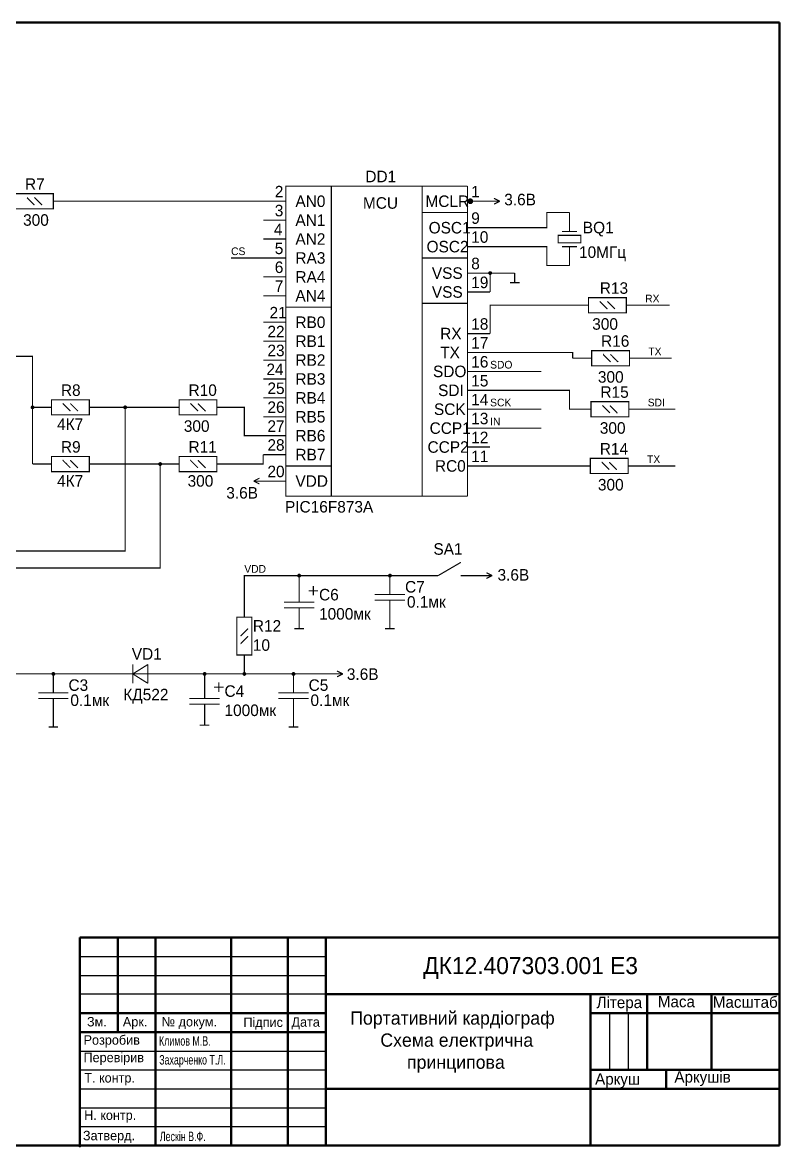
# Model space of a CAD drawing. Extents: x 125 to 545, y 218 to 515.
# Drawn here: x 344.7 to 544.9, y 217.8 to 514.8 of the extents above; entities that cross this region are included whole.
import ezdxf

# ---------------------------------------------------------------- set-up
doc = ezdxf.new("R2010")
doc.units = 0
doc.header["$MEASUREMENT"] = 0
doc.layers.get('0').update_dxf_attribs({"linetype": 'CONTINUOUS'})
for name, color, linetype, lineweight in [('AM_BOR', 250, 'CONTINUOUS', 50), ('Рамка', 7, 'CONTINUOUS', 50), ('Рамка2', 7, 'CONTINUOUS', 25)]:
    doc.layers.add(name, color=color, linetype=linetype, lineweight=lineweight)
doc.styles.add('Гост', font='452826.ttf')
doc.styles.add('стиль1', font='452826.ttf')
doc.styles.add('стиль2', font='452826.ttf', dxfattribs={"width": 0.7})

msp = doc.modelspace()

# ---------------------------------------------------------------- linework, layer by layer
at = {"const_width": 0.3}
for points in [[(352.85, 465.48), (352.85, 469.48), (342.85, 469.48), (342.85, 465.48), (352.85, 465.48)], [(462.35, 389.48), (414.35, 389.48), (414.35, 471.48), (462.35, 471.48)], [(426.35, 389.48), (426.35, 471.48)], [(450.35, 471.48), (450.35, 389.48)], [(462.35, 471.48), (462.35, 389.48)], [(347.85, 466.48), (347.67, 466.66), (347.5, 466.83), (347.34, 466.99), (347.19, 467.14), (347.05, 467.28), (346.92, 467.41), (346.81, 467.53), (346.7, 467.64), (346.59, 467.74), (346.5, 467.83), (346.42, 467.91), (346.34, 467.99), (346.27, 468.06), (346.21, 468.12), (346.15, 468.18), (346.1, 468.23), (346.06, 468.27), (346.02, 468.31), (345.99, 468.35), (345.96, 468.37), (345.93, 468.4), (345.91, 468.42), (345.9, 468.43), (345.88, 468.45), (345.87, 468.46), (345.86, 468.47), (345.86, 468.47), (345.86, 468.48), (345.85, 468.48), (345.85, 468.48), (345.85, 468.48), (345.85, 468.48)], [(347.85, 468.48), (348.03, 468.3), (348.2, 468.13), (348.36, 467.97), (348.51, 467.82), (348.65, 467.68), (348.78, 467.55), (348.9, 467.43), (349.01, 467.32), (349.11, 467.22), (349.2, 467.13), (349.29, 467.04), (349.36, 466.97), (349.43, 466.9), (349.5, 466.84), (349.55, 466.78), (349.6, 466.73), (349.65, 466.69), (349.68, 466.65), (349.72, 466.61), (349.75, 466.58), (349.77, 466.56), (349.79, 466.54), (349.81, 466.52), (349.82, 466.51), (349.83, 466.5), (349.84, 466.49), (349.84, 466.49), (349.85, 466.48), (349.85, 466.48), (349.85, 466.48), (349.85, 466.48), (349.85, 466.48)], [(352.85, 467.48), (357.85, 467.48)], [(357.85, 467.48), (408.35, 467.48), (408.35, 467.48)], [(414.35, 467.48), (408.35, 467.48)], [(462.35, 467.48), (468.35, 467.48)], [(468.35, 467.48), (470.89, 467.48)], [(470.89, 467.48), (469.37, 468.24)], [(470.89, 467.48), (469.37, 466.72)], [(450.35, 464.48), (462.35, 464.48)], [(489.35, 464.48), (483.35, 464.48), (483.35, 460.48), (468.35, 460.48)], [(489.35, 459.48), (489.35, 464.48)], [(414.35, 462.48), (408.35, 462.48)], [(462.35, 460.48), (468.35, 460.48)], [(414.35, 457.48), (408.35, 457.48)], [(486.35, 458.48), (486.35, 456.48), (492.35, 456.48), (492.35, 458.48), (486.35, 458.48)], [(487.35, 459.48), (491.35, 459.48)], [(462.35, 455.48), (468.35, 455.48)], [(489.35, 450.48), (483.35, 450.48), (483.35, 455.48), (468.35, 455.48)], [(487.35, 455.48), (491.35, 455.48)], [(489.35, 455.48), (489.35, 450.48)], [(408.35, 452.48), (399.85, 452.48)], [(414.35, 452.48), (408.35, 452.48)], [(450.35, 452.48), (462.35, 452.48)], [(462.35, 448.48), (468.35, 448.48)], [(468.35, 443.48), (468.35, 448.48)], [(468.35, 448.48), (474.85, 448.48)], [(474.85, 448.48), (474.85, 445.94)], [(414.35, 447.48), (408.35, 447.48)], [(473.58, 445.94), (476.12, 445.94)], [(414.35, 442.48), (408.35, 442.48)], [(462.35, 443.48), (468.35, 443.48)], [(414.35, 439.48), (426.35, 439.48)], [(450.35, 440.48), (462.35, 440.48)], [(489.35, 439.98), (468.35, 439.98), (468.35, 432.48)], [(494.35, 439.98), (489.35, 439.98)], [(504.35, 437.98), (504.35, 441.98), (494.35, 441.98), (494.35, 437.98), (504.35, 437.98)], [(499.35, 438.98), (499.17, 439.16), (499, 439.33), (498.84, 439.49), (498.69, 439.64), (498.55, 439.78), (498.42, 439.91), (498.31, 440.03), (498.2, 440.14), (498.09, 440.24), (498, 440.33), (497.92, 440.41), (497.84, 440.49), (497.77, 440.56), (497.71, 440.62), (497.65, 440.68), (497.6, 440.73), (497.56, 440.77), (497.52, 440.81), (497.49, 440.85), (497.46, 440.87), (497.43, 440.9), (497.41, 440.92), (497.4, 440.94), (497.38, 440.95), (497.37, 440.96), (497.36, 440.97), (497.36, 440.97), (497.36, 440.98), (497.35, 440.98), (497.35, 440.98), (497.35, 440.98), (497.35, 440.98)], [(499.35, 440.98), (499.53, 440.8), (499.7, 440.63), (499.86, 440.47), (500.01, 440.32), (500.15, 440.18), (500.28, 440.05), (500.4, 439.93), (500.51, 439.82), (500.61, 439.72), (500.7, 439.63), (500.79, 439.54), (500.86, 439.47), (500.93, 439.4), (501, 439.34), (501.05, 439.28), (501.1, 439.23), (501.15, 439.19), (501.18, 439.15), (501.22, 439.11), (501.25, 439.09), (501.27, 439.06), (501.29, 439.04), (501.31, 439.02), (501.32, 439.01), (501.33, 439), (501.34, 438.99), (501.34, 438.99), (501.35, 438.98), (501.35, 438.98), (501.35, 438.98), (501.35, 438.98), (501.35, 438.98)], [(504.35, 439.98), (509.35, 439.98)], [(509.35, 439.98), (515.85, 439.98)], [(414.35, 435.48), (408.35, 435.48)], [(462.35, 432.48), (468.35, 432.48)], [(414.35, 430.48), (408.35, 430.48)], [(505.18, 423.98), (505.18, 427.98), (495.18, 427.98), (495.18, 423.98), (505.18, 423.98)], [(328.35, 422.48), (328.35, 426.48), (347.35, 426.48), (347.35, 397.98)], [(414.35, 425.48), (408.35, 425.48)], [(462.35, 427.48), (468.35, 427.48)], [(468.35, 427.48), (490.18, 427.48), (490.18, 425.98)], [(495.18, 425.98), (490.18, 425.98)], [(500.18, 424.98), (500, 425.16), (499.83, 425.33), (499.67, 425.49), (499.52, 425.64), (499.39, 425.78), (499.26, 425.91), (499.14, 426.03), (499.03, 426.14), (498.93, 426.24), (498.83, 426.33), (498.75, 426.41), (498.67, 426.49), (498.6, 426.56), (498.54, 426.62), (498.48, 426.68), (498.43, 426.73), (498.39, 426.77), (498.35, 426.81), (498.32, 426.85), (498.29, 426.87), (498.27, 426.9), (498.25, 426.92), (498.23, 426.94), (498.22, 426.95), (498.21, 426.96), (498.2, 426.97), (498.19, 426.97), (498.19, 426.98), (498.19, 426.98), (498.19, 426.98), (498.18, 426.98), (498.18, 426.98)], [(500.18, 426.98), (500.37, 426.8), (500.54, 426.63), (500.7, 426.47), (500.84, 426.32), (500.98, 426.18), (501.11, 426.05), (501.23, 425.93), (501.34, 425.82), (501.44, 425.72), (501.53, 425.63), (501.62, 425.54), (501.7, 425.47), (501.77, 425.4), (501.83, 425.34), (501.88, 425.28), (501.93, 425.23), (501.98, 425.19), (502.02, 425.15), (502.05, 425.11), (502.08, 425.09), (502.1, 425.06), (502.12, 425.04), (502.14, 425.02), (502.15, 425.01), (502.16, 425), (502.17, 424.99), (502.18, 424.99), (502.18, 424.98), (502.18, 424.98), (502.18, 424.98), (502.18, 424.98), (502.18, 424.98)], [(505.18, 425.98), (510.18, 425.98)], [(510.18, 425.98), (516.35, 425.98)], [(462.35, 422.48), (468.35, 422.48)], [(468.35, 422.48), (481.85, 422.48)], [(414.35, 420.48), (408.35, 420.48)], [(462.35, 417.48), (468.35, 417.48)], [(490.02, 412.48), (489.35, 412.48), (489.35, 417.48), (468.35, 417.48)], [(269.85, 353.98), (270.85, 353.98), (270.85, 374.98), (371.85, 374.98), (371.85, 412.98)], [(352.35, 412.98), (347.35, 412.98)], [(362.35, 410.98), (362.35, 414.98), (352.35, 414.98), (352.35, 410.98), (362.35, 410.98)], [(357.35, 411.98), (357.17, 412.16), (357, 412.33), (356.84, 412.49), (356.69, 412.64), (356.55, 412.78), (356.42, 412.91), (356.31, 413.03), (356.2, 413.14), (356.09, 413.24), (356, 413.33), (355.92, 413.41), (355.84, 413.49), (355.77, 413.56), (355.71, 413.62), (355.65, 413.68), (355.6, 413.73), (355.56, 413.77), (355.52, 413.81), (355.49, 413.85), (355.46, 413.87), (355.43, 413.9), (355.41, 413.92), (355.4, 413.94), (355.38, 413.95), (355.37, 413.96), (355.36, 413.97), (355.36, 413.97), (355.36, 413.98), (355.35, 413.98), (355.35, 413.98), (355.35, 413.98), (355.35, 413.98)], [(357.35, 413.98), (357.53, 413.8), (357.7, 413.63), (357.86, 413.47), (358.01, 413.32), (358.15, 413.18), (358.28, 413.05), (358.4, 412.93), (358.51, 412.82), (358.61, 412.72), (358.7, 412.63), (358.79, 412.54), (358.86, 412.47), (358.93, 412.4), (359, 412.34), (359.05, 412.28), (359.1, 412.23), (359.15, 412.19), (359.18, 412.15), (359.22, 412.11), (359.25, 412.09), (359.27, 412.06), (359.29, 412.04), (359.31, 412.02), (359.32, 412.01), (359.33, 412), (359.34, 411.99), (359.34, 411.99), (359.35, 411.98), (359.35, 411.98), (359.35, 411.98), (359.35, 411.98), (359.35, 411.98)], [(362.35, 412.98), (367.35, 412.98)], [(367.35, 412.98), (381.1, 412.98)], [(386.1, 412.98), (381.1, 412.98)], [(396.1, 410.98), (396.1, 414.98), (386.1, 414.98), (386.1, 410.98), (396.1, 410.98)], [(391.1, 411.98), (390.92, 412.16), (390.75, 412.33), (390.59, 412.49), (390.44, 412.64), (390.3, 412.78), (390.17, 412.91), (390.06, 413.03), (389.95, 413.14), (389.84, 413.24), (389.75, 413.33), (389.67, 413.41), (389.59, 413.49), (389.52, 413.56), (389.46, 413.62), (389.4, 413.68), (389.35, 413.73), (389.31, 413.77), (389.27, 413.81), (389.24, 413.85), (389.21, 413.87), (389.18, 413.9), (389.16, 413.92), (389.15, 413.94), (389.13, 413.95), (389.12, 413.96), (389.11, 413.97), (389.11, 413.97), (389.11, 413.98), (389.1, 413.98), (389.1, 413.98), (389.1, 413.98), (389.1, 413.98)], [(391.1, 413.98), (391.28, 413.8), (391.45, 413.63), (391.61, 413.47), (391.76, 413.32), (391.9, 413.18), (392.03, 413.05), (392.15, 412.93), (392.26, 412.82), (392.36, 412.72), (392.45, 412.63), (392.54, 412.54), (392.61, 412.47), (392.68, 412.4), (392.75, 412.34), (392.8, 412.28), (392.85, 412.23), (392.9, 412.19), (392.93, 412.15), (392.97, 412.11), (393, 412.09), (393.02, 412.06), (393.04, 412.04), (393.06, 412.02), (393.07, 412.01), (393.08, 412), (393.09, 411.99), (393.09, 411.99), (393.1, 411.98), (393.1, 411.98), (393.1, 411.98), (393.1, 411.98), (393.1, 411.98)], [(396.1, 412.98), (401.1, 412.98)], [(401.1, 412.98), (403.35, 412.98), (403.35, 405.48), (408.35, 405.48)], [(414.35, 415.48), (408.35, 415.48)], [(505.02, 410.48), (505.02, 414.48), (495.02, 414.48), (495.02, 410.48), (505.02, 410.48)], [(500.02, 411.48), (499.84, 411.66), (499.67, 411.83), (499.51, 411.99), (499.36, 412.14), (499.22, 412.28), (499.09, 412.41), (498.97, 412.53), (498.86, 412.64), (498.76, 412.74), (498.67, 412.83), (498.58, 412.91), (498.51, 412.99), (498.44, 413.06), (498.37, 413.12), (498.32, 413.18), (498.27, 413.23), (498.22, 413.27), (498.19, 413.31), (498.15, 413.35), (498.12, 413.37), (498.1, 413.4), (498.08, 413.42), (498.06, 413.44), (498.05, 413.45), (498.04, 413.46), (498.03, 413.47), (498.03, 413.47), (498.02, 413.48), (498.02, 413.48), (498.02, 413.48), (498.02, 413.48), (498.02, 413.48)], [(500.02, 413.48), (500.2, 413.3), (500.37, 413.13), (500.53, 412.97), (500.68, 412.82), (500.82, 412.68), (500.95, 412.55), (501.06, 412.43), (501.17, 412.32), (501.28, 412.22), (501.37, 412.13), (501.45, 412.04), (501.53, 411.97), (501.6, 411.9), (501.66, 411.84), (501.72, 411.78), (501.77, 411.73), (501.81, 411.69), (501.85, 411.65), (501.88, 411.61), (501.91, 411.59), (501.94, 411.56), (501.96, 411.54), (501.97, 411.52), (501.99, 411.51), (502, 411.5), (502, 411.49), (502.01, 411.49), (502.01, 411.48), (502.02, 411.48), (502.02, 411.48), (502.02, 411.48), (502.02, 411.48)], [(414.35, 410.48), (408.35, 410.48)], [(462.35, 412.48), (468.35, 412.48)], [(468.35, 412.48), (481.85, 412.48)], [(495.02, 412.48), (490.02, 412.48)], [(505.02, 412.48), (510.02, 412.48)], [(510.02, 412.48), (517.35, 412.48)], [(462.35, 407.48), (468.35, 407.48)], [(468.35, 407.48), (481.85, 407.48)], [(414.35, 405.48), (408.35, 405.48)], [(462.35, 402.48), (468.35, 402.48)], [(237.35, 353.48), (237.35, 370.48), (381.1, 370.48), (381.1, 397.98)], [(352.35, 397.98), (347.35, 397.98)], [(362.35, 395.98), (362.35, 399.98), (352.35, 399.98), (352.35, 395.98), (362.35, 395.98)], [(357.35, 396.98), (357.17, 397.16), (357, 397.33), (356.84, 397.49), (356.69, 397.64), (356.55, 397.78), (356.42, 397.91), (356.31, 398.03), (356.2, 398.14), (356.09, 398.24), (356, 398.33), (355.92, 398.41), (355.84, 398.49), (355.77, 398.56), (355.71, 398.62), (355.65, 398.68), (355.6, 398.73), (355.56, 398.77), (355.52, 398.81), (355.49, 398.85), (355.46, 398.87), (355.43, 398.9), (355.41, 398.92), (355.4, 398.94), (355.38, 398.95), (355.37, 398.96), (355.36, 398.97), (355.36, 398.97), (355.36, 398.98), (355.35, 398.98), (355.35, 398.98), (355.35, 398.98), (355.35, 398.98)], [(357.35, 398.98), (357.53, 398.8), (357.7, 398.63), (357.86, 398.47), (358.01, 398.32), (358.15, 398.18), (358.28, 398.05), (358.4, 397.93), (358.51, 397.82), (358.61, 397.72), (358.7, 397.63), (358.79, 397.54), (358.86, 397.47), (358.93, 397.4), (359, 397.34), (359.05, 397.28), (359.1, 397.23), (359.15, 397.19), (359.18, 397.15), (359.22, 397.11), (359.25, 397.09), (359.27, 397.06), (359.29, 397.04), (359.31, 397.02), (359.32, 397.01), (359.33, 397), (359.34, 396.99), (359.34, 396.99), (359.35, 396.98), (359.35, 396.98), (359.35, 396.98), (359.35, 396.98), (359.35, 396.98)], [(362.35, 397.98), (367.35, 397.98)], [(381.1, 397.98), (367.35, 397.98)], [(386.1, 397.98), (381.1, 397.98)], [(396.1, 395.98), (396.1, 399.98), (386.1, 399.98), (386.1, 395.98), (396.1, 395.98)], [(391.1, 396.98), (390.92, 397.16), (390.75, 397.33), (390.59, 397.49), (390.44, 397.64), (390.3, 397.78), (390.17, 397.91), (390.06, 398.03), (389.95, 398.14), (389.84, 398.24), (389.75, 398.33), (389.67, 398.41), (389.59, 398.49), (389.52, 398.56), (389.46, 398.62), (389.4, 398.68), (389.35, 398.73), (389.31, 398.77), (389.27, 398.81), (389.24, 398.85), (389.21, 398.87), (389.18, 398.9), (389.16, 398.92), (389.15, 398.94), (389.13, 398.95), (389.12, 398.96), (389.11, 398.97), (389.11, 398.97), (389.11, 398.98), (389.1, 398.98), (389.1, 398.98), (389.1, 398.98), (389.1, 398.98)], [(391.1, 398.98), (391.28, 398.8), (391.45, 398.63), (391.61, 398.47), (391.76, 398.32), (391.9, 398.18), (392.03, 398.05), (392.15, 397.93), (392.26, 397.82), (392.36, 397.72), (392.45, 397.63), (392.54, 397.54), (392.61, 397.47), (392.68, 397.4), (392.75, 397.34), (392.8, 397.28), (392.85, 397.23), (392.9, 397.19), (392.93, 397.15), (392.97, 397.11), (393, 397.09), (393.02, 397.06), (393.04, 397.04), (393.06, 397.02), (393.07, 397.01), (393.08, 397), (393.09, 396.99), (393.09, 396.99), (393.1, 396.98), (393.1, 396.98), (393.1, 396.98), (393.1, 396.98), (393.1, 396.98)], [(396.1, 397.98), (401.1, 397.98)], [(401.1, 397.98), (408.35, 397.98), (408.35, 400.48)], [(414.35, 400.48), (408.35, 400.48)], [(504.85, 395.48), (504.85, 399.48), (494.85, 399.48), (494.85, 395.48), (504.85, 395.48)], [(499.85, 396.48), (499.67, 396.66), (499.5, 396.83), (499.34, 396.99), (499.19, 397.14), (499.05, 397.28), (498.92, 397.41), (498.81, 397.53), (498.7, 397.64), (498.59, 397.74), (498.5, 397.83), (498.42, 397.91), (498.34, 397.99), (498.27, 398.06), (498.21, 398.12), (498.15, 398.18), (498.1, 398.23), (498.06, 398.27), (498.02, 398.31), (497.99, 398.35), (497.96, 398.37), (497.93, 398.4), (497.91, 398.42), (497.9, 398.44), (497.88, 398.45), (497.87, 398.46), (497.86, 398.47), (497.86, 398.47), (497.86, 398.48), (497.85, 398.48), (497.85, 398.48), (497.85, 398.48), (497.85, 398.48)], [(499.85, 398.48), (500.03, 398.3), (500.2, 398.13), (500.36, 397.97), (500.51, 397.82), (500.65, 397.68), (500.78, 397.55), (500.9, 397.43), (501.01, 397.32), (501.11, 397.22), (501.2, 397.13), (501.29, 397.04), (501.36, 396.97), (501.43, 396.9), (501.5, 396.84), (501.55, 396.78), (501.6, 396.73), (501.65, 396.69), (501.68, 396.65), (501.72, 396.61), (501.75, 396.59), (501.77, 396.56), (501.79, 396.54), (501.81, 396.52), (501.82, 396.51), (501.83, 396.5), (501.84, 396.49), (501.84, 396.49), (501.85, 396.48), (501.85, 396.48), (501.85, 396.48), (501.85, 396.48), (501.85, 396.48)], [(414.35, 397.48), (426.35, 397.48)], [(462.35, 397.48), (468.35, 397.48)], [(489.85, 397.48), (468.35, 397.48), (468.35, 397.48)], [(494.85, 397.48), (489.85, 397.48)], [(504.85, 397.48), (509.85, 397.48)], [(509.85, 397.48), (517.35, 397.48)], [(405.81, 393.48), (407.34, 394.24)], [(405.81, 393.48), (407.34, 392.72)], [(408.35, 393.48), (405.81, 393.48)], [(414.35, 393.48), (408.35, 393.48)], [(454.6, 368.48), (460.6, 371.98)], [(403.35, 362.48), (403.35, 368.48), (448.85, 368.48)], [(417.85, 368.48), (417.85, 364.48)], [(441.85, 363.48), (441.85, 368.48)], [(453.85, 368.48), (448.85, 368.48)], [(454.6, 368.48), (453.85, 368.48)], [(461.35, 368.48), (460.6, 368.48)], [(461.35, 368.48), (466.35, 368.48)], [(466.35, 368.48), (468.89, 368.48)], [(468.89, 368.48), (467.37, 369.24)], [(468.89, 368.48), (467.37, 367.72)], [(421.6, 365.73), (421.6, 363.23)], [(403.35, 357.48), (403.35, 362.48)], [(417.85, 361.98), (417.85, 364.48)], [(422.85, 364.48), (420.35, 364.48)], [(445.85, 363.48), (437.85, 363.48)], [(421.85, 361.48), (413.85, 361.48)], [(421.85, 359.98), (413.85, 359.98)], [(417.85, 361.48), (417.85, 361.98)], [(417.85, 359.98), (417.85, 359.48)], [(417.85, 359.48), (417.85, 356.98)], [(445.85, 361.98), (437.85, 361.98)], [(441.85, 361.98), (441.85, 356.98)], [(405.35, 357.48), (401.35, 357.48), (401.35, 347.48), (405.35, 347.48), (405.35, 357.48)], [(417.85, 356.98), (417.85, 354.44)], [(441.85, 356.98), (441.85, 354.44)], [(402.35, 352.48), (402.53, 352.66), (402.7, 352.83), (402.86, 352.99), (403.01, 353.14), (403.15, 353.28), (403.28, 353.41), (403.4, 353.53), (403.51, 353.64), (403.61, 353.74), (403.7, 353.83), (403.79, 353.91), (403.86, 353.99), (403.93, 354.06), (404, 354.12), (404.05, 354.18), (404.1, 354.23), (404.15, 354.27), (404.18, 354.31), (404.22, 354.35), (404.25, 354.37), (404.27, 354.4), (404.29, 354.42), (404.31, 354.44), (404.32, 354.45), (404.33, 354.46), (404.34, 354.47), (404.34, 354.47), (404.35, 354.48), (404.35, 354.48), (404.35, 354.48), (404.35, 354.48), (404.35, 354.48)], [(416.58, 354.44), (419.12, 354.44)], [(440.58, 354.44), (443.12, 354.44)], [(404.35, 352.48), (404.17, 352.3), (404, 352.13), (403.84, 351.97), (403.69, 351.82), (403.55, 351.68), (403.42, 351.55), (403.31, 351.43), (403.2, 351.32), (403.09, 351.22), (403, 351.13), (402.92, 351.04), (402.84, 350.97), (402.77, 350.9), (402.71, 350.84), (402.65, 350.78), (402.6, 350.73), (402.56, 350.69), (402.52, 350.65), (402.49, 350.61), (402.46, 350.59), (402.43, 350.56), (402.41, 350.54), (402.4, 350.52), (402.38, 350.51), (402.37, 350.5), (402.36, 350.49), (402.36, 350.49), (402.36, 350.48), (402.35, 350.48), (402.35, 350.48), (402.35, 350.48), (402.35, 350.48)], [(403.35, 347.48), (403.35, 342.48)], [(373.85, 339.98), (373.85, 344.98)], [(373.85, 342.48), (373.86, 342.49), (373.9, 342.51), (373.95, 342.54), (374.02, 342.59), (374.11, 342.64), (374.22, 342.71), (374.34, 342.79), (374.48, 342.87), (374.62, 342.96), (374.78, 343.06), (374.94, 343.16), (375.12, 343.27), (375.3, 343.38), (375.48, 343.5), (375.66, 343.61), (375.85, 343.73), (376.04, 343.85), (376.22, 343.96), (376.41, 344.08), (376.59, 344.19), (376.76, 344.3), (376.92, 344.4), (377.08, 344.5), (377.23, 344.59), (377.36, 344.67), (377.48, 344.75), (377.59, 344.82), (377.68, 344.87), (377.75, 344.92), (377.81, 344.95), (377.84, 344.97), (377.85, 344.98)], [(377.85, 339.98), (377.85, 344.98)], [(336.35, 342.48), (368.85, 342.48)], [(352.85, 337.48), (352.85, 342.48)], [(373.85, 342.48), (368.85, 342.48)], [(377.85, 339.98), (377.49, 340.21), (377.15, 340.42), (376.83, 340.62), (376.53, 340.8), (376.25, 340.98), (376, 341.14), (375.76, 341.29), (375.54, 341.43), (375.34, 341.55), (375.15, 341.67), (374.98, 341.77), (374.83, 341.87), (374.69, 341.96), (374.56, 342.03), (374.45, 342.1), (374.35, 342.17), (374.26, 342.22), (374.19, 342.27), (374.12, 342.31), (374.06, 342.35), (374.01, 342.38), (373.97, 342.4), (373.94, 342.42), (373.91, 342.44), (373.89, 342.45), (373.88, 342.46), (373.87, 342.47), (373.86, 342.47), (373.85, 342.48), (373.85, 342.48), (373.85, 342.48), (373.85, 342.48)], [(377.85, 342.48), (373.85, 342.48)], [(377.85, 342.48), (382.85, 342.48)], [(382.85, 342.48), (426.85, 342.48)], [(392.85, 342.48), (392.85, 338.98)], [(416.35, 337.48), (416.35, 342.48)], [(426.85, 342.48), (429.39, 342.48)], [(429.39, 342.48), (427.87, 343.24)], [(429.39, 342.48), (427.87, 341.72)], [(392.85, 336.48), (392.85, 338.98)], [(397.85, 338.98), (395.35, 338.98)], [(396.6, 340.23), (396.6, 337.73)], [(356.85, 337.48), (348.85, 337.48)], [(356.85, 335.98), (348.85, 335.98)], [(352.85, 335.98), (352.85, 330.98)], [(396.85, 335.98), (388.85, 335.98)], [(392.85, 335.98), (392.85, 336.48)], [(420.35, 337.48), (412.35, 337.48)], [(420.35, 335.98), (412.35, 335.98)], [(416.35, 335.98), (416.35, 330.98)], [(396.85, 334.48), (388.85, 334.48)], [(392.85, 334.48), (392.85, 333.98)], [(392.85, 333.98), (392.85, 331.48)], [(352.85, 330.98), (352.85, 328.44)], [(392.85, 331.48), (392.85, 328.94)], [(416.35, 330.98), (416.35, 328.44)], [(351.58, 328.44), (354.12, 328.44)], [(391.58, 328.94), (394.12, 328.94)], [(415.08, 328.44), (417.62, 328.44)]]:
    msp.add_lwpolyline(points, dxfattribs=at)
for points, const_width in [([(462.73, 467.48, 1), (463.49, 467.48, 1)], 0.762), ([(468.1, 448.48, 1), (468.61, 448.48, 1)], 0.508), ([(347.1, 412.98, 1), (347.61, 412.98, 1)], 0.508), ([(371.6, 412.98, 1), (372.11, 412.98, 1)], 0.508), ([(380.85, 397.98, 1), (381.36, 397.98, 1)], 0.508), ([(417.6, 368.48, 1), (418.11, 368.48, 1)], 0.508), ([(441.6, 368.48, 1), (442.11, 368.48, 1)], 0.508), ([(352.6, 342.48, 1), (353.11, 342.48, 1)], 0.508), ([(392.6, 342.48, 1), (393.11, 342.48, 1)], 0.508), ([(403.1, 342.48, 1), (403.61, 342.48, 1)], 0.508), ([(416.1, 342.48, 1), (416.61, 342.48, 1)], 0.508)]:
    msp.add_lwpolyline(points, format="xyb", close=True, dxfattribs=dict(const_width=const_width))
at = {"layer": 'AM_BOR', "color": 0, "lineweight": 80}
msp.add_point((359.87, 217.76), dxfattribs=at)
at = {"layer": 'Рамка'}
for p, q in [((124.87, 514.76), (544.87, 514.76)), ((544.87, 514.76), (544.87, 217.76)), ((359.87, 272.76), (359.87, 217.76)), ((544.87, 272.76), (359.87, 272.76)), ((359.87, 247.76), (359.87, 272.76)), ((359.87, 272.76), (369.87, 272.76)), ((369.87, 272.76), (369.87, 247.76)), ((369.87, 272.76), (369.87, 247.76)), ((379.87, 217.76), (379.87, 272.76)), ((379.87, 272.76), (399.87, 272.76)), ((399.87, 272.76), (399.87, 217.76)), ((414.87, 272.76), (414.87, 217.76)), ((424.87, 272.76), (414.87, 272.76)), ((424.87, 217.76), (424.87, 272.76)), ((544.87, 217.76), (544.87, 272.76)), ((544.87, 257.76), (544.87, 272.76)), ((359.87, 257.76), (359.87, 247.76)), ((424.87, 257.76), (544.87, 257.76)), ((494.87, 252.76), (494.87, 257.76)), ((494.87, 257.76), (509.87, 257.76)), ((494.87, 237.76), (494.87, 257.76)), ((509.87, 257.76), (544.87, 257.76)), ((509.87, 257.76), (509.87, 252.76)), ((526.87, 257.76), (526.87, 237.76)), ((544.87, 257.76), (544.87, 252.76)), ((359.87, 252.76), (424.87, 252.76)), ((544.87, 252.76), (494.87, 252.76)), ((494.87, 252.76), (494.87, 237.76)), ((509.87, 252.76), (509.87, 237.76)), ((359.87, 242.76), (359.87, 247.76)), ((359.87, 247.76), (424.87, 247.76)), ((424.87, 247.76), (424.87, 242.76)), ((514.87, 237.76), (494.87, 237.76)), ((494.87, 237.76), (494.87, 232.76)), ((514.87, 232.76), (514.87, 237.76)), ((514.87, 237.76), (544.87, 237.76)), ((544.87, 237.76), (544.87, 232.76)), ((424.87, 232.76), (494.87, 232.76)), ((424.87, 217.76), (424.87, 232.76)), ((494.87, 232.76), (514.87, 232.76)), ((494.87, 232.76), (494.87, 217.76)), ((544.87, 232.76), (514.87, 232.76)), ((544.87, 217.76), (124.87, 217.76)), ((359.87, 217.76), (544.87, 217.76)), ((399.87, 217.76), (379.87, 217.76)), ((414.87, 217.76), (424.87, 217.76)), ((494.87, 217.76), (424.87, 217.76))]:
    msp.add_line(p, q, dxfattribs=at)
at = {"layer": 'Рамка2'}
for p, q in [((359.87, 267.76), (424.87, 267.76)), ((359.87, 262.76), (424.87, 262.76)), ((424.87, 257.76), (359.87, 257.76)), ((499.87, 252.76), (499.87, 237.76)), ((504.87, 252.76), (504.87, 237.76)), ((359.87, 242.76), (424.87, 242.76)), ((359.87, 237.76), (424.87, 237.76)), ((359.87, 232.76), (424.87, 232.76)), ((359.87, 227.76), (424.87, 227.76)), ((359.87, 222.76), (424.87, 222.76))]:
    msp.add_line(p, q, dxfattribs=at)

# ---------------------------------------------------------------- texts
at = {"style": 'Гост'}
for s, height, p in [('DD1', 3.048, (435.35, 472.5)), ('R7', 3.048, (345.35, 470.5)), ('2', 3.05, (411.4, 468.5)), ('1', 3.05, (463.35, 468.5)), ('3.6В', 3.048, (472.08, 466.41)), ('3', 3.05, (411.4, 463.5)), ('AN0', 3.048, (416.86, 465.96)), ('MCU', 3.048, (434.71, 465.5)), ('MCLR', 3.048, (451.25, 465.96)), ('300', 3.048, (344.85, 461)), ('AN1', 3.048, (416.86, 460.96)), ('9', 3.05, (463.35, 461.5)), ('4', 3.05, (411.15, 458.5)), ('OSC1', 3.048, (452.09, 458.96)), ('BQ1', 3.048, (492.85, 459)), ('AN2', 3.048, (416.86, 455.96)), ('10', 3.048, (463.35, 456.5)), ('CS', 2.032, (399.85, 453.24)), ('5', 3.05, (411.4, 453.5)), ('OSC2', 3.048, (451.54, 453.96)), ('10МГц', 3.048, (491.85, 452.5)), ('6', 3.05, (411.4, 448.5)), ('RA3', 3.048, (416.86, 450.96)), ('8', 3.05, (463.35, 449.5)), ('RA4', 3.048, (416.86, 445.96)), ('VSS', 3.048, (452.94, 446.96)), ('7', 3.05, (411.4, 443.5)), ('19', 3.048, (463.35, 444.5)), ('R13', 3.048, (497.35, 443)), ('AN4', 3.048, (416.86, 440.96)), ('VSS', 3.048, (452.94, 441.96)), ('RX', 2.032, (509.35, 440.74)), ('21', 3.048, (410.01, 436.5)), ('RB0', 3.048, (416.86, 433.96)), ('18', 3.048, (463.35, 433.5)), ('300', 3.048, (495.35, 433.5)), ('22', 3.048, (409.46, 431.5)), ('RX', 3.048, (455.14, 430.96)), ('RB1', 3.048, (416.86, 428.96)), ('17', 3.048, (463.35, 428.5)), ('R16', 3.048, (497.68, 429)), ('23', 3.048, (409.46, 426.5)), ('TX', 3.048, (455.14, 425.96)), ('TX', 2.032, (510.18, 426.74)), ('RB2', 3.048, (416.86, 423.96)), ('16', 3.048, (463.35, 423.5)), ('SDO', 2.032, (468.35, 423.24)), ('24', 3.048, (409.2, 421.5)), ('RB3', 3.048, (416.86, 418.96)), ('SDO', 3.048, (453.24, 420.96)), ('300', 3.048, (496.85, 419.5)), ('R8', 3.048, (354.85, 416)), ('R10', 3.048, (388.6, 416)), ('25', 3.048, (409.46, 416.5)), ('SDI', 3.048, (454.59, 415.96)), ('15', 3.048, (463.35, 418.5)), ('RB4', 3.048, (416.86, 413.96)), ('14', 3.048, (463.35, 413.5)), ('R15', 3.048, (497.52, 415.5)), ('26', 3.048, (409.46, 411.5)), ('SCK', 3.048, (453.49, 410.96)), ('SCK', 2.032, (468.35, 413.24)), ('SDI', 2.032, (510.02, 413.24)), ('4К7', 3.048, (353.85, 407)), ('RB5', 3.048, (416.86, 408.96)), ('13', 3.048, (463.35, 408.5)), ('IN', 2.032, (468.35, 408.24)), ('300', 3.048, (387.35, 406.5)), ('27', 3.048, (409.46, 406.5)), ('RB6', 3.048, (416.86, 403.96)), ('CCP1', 3.048, (452.35, 405.96)), ('300', 3.048, (497.35, 406)), ('R9', 3.048, (354.85, 401)), ('R11', 3.048, (388.6, 401)), ('28', 3.048, (409.46, 401.5)), ('CCP2', 3.048, (451.8, 400.96)), ('12', 3.048, (463.35, 403.5)), ('RB7', 3.048, (416.86, 398.96)), ('11', 3.048, (463.35, 398.5)), ('R14', 3.048, (497.35, 400.5)), ('RC0', 3.048, (453.75, 395.96)), ('TX', 2.032, (509.85, 398.24)), ('4К7', 3.048, (353.85, 392)), ('300', 3.048, (388.35, 392)), ('20', 3.048, (409.46, 394.5)), ('VDD', 3.048, (416.86, 391.96)), ('300', 3.048, (496.85, 391)), ('3.6В', 3.048, (398.58, 388.85)), ('PIC16F873A', 3.048, (414.1, 385.16)), ('SA1', 3.048, (453.35, 374)), ('VDD', 2.032, (403.35, 369.24)), ('3.6В', 3.048, (470.3, 367.16)), ('C7', 3.048, (445.85, 364)), ('C6', 3.048, (423.11, 361.92)), ('0.1мк', 3.048, (446.35, 360)), ('1000мк', 3.048, (423.11, 356.84)), ('R12', 3.048, (405.61, 353.67)), ('10', 3.048, (405.61, 348.59)), ('VD1', 3.048, (373.6, 346.25)), ('3.6В', 3.048, (430.46, 340.91)), ('C3', 3.048, (356.85, 338)), ('КД522', 3.048, (371.35, 335.5)), ('C4', 3.048, (398.11, 336.42)), ('C5', 3.048, (420.35, 338)), ('0.1мк', 3.048, (357.35, 334)), ('0.1мк', 3.048, (420.85, 334)), ('1000мк', 3.048, (398.11, 331.34))]:
    msp.add_text(s, height=height, dxfattribs=at).set_placement(p)
at = {"lineweight": 80, "insert": (450.67, 267.6), "char_height": 4.5, "attachment_point": 1, "style": 'стиль1'}
msp.add_mtext_dynamic_manual_height_columns('{\\C7;ДК12.407303.001 Е3}', width=81.8678, gutter_width=12.5, heights=[0], dxfattribs=at)
at = {"color": 0, "lineweight": 80, "attachment_point": 1}
for s, width, insert, char_height, style in [('Літера', 13.3473, (496.49, 257.1), 3, 'стиль1'), ('Маса', 13.3473, (512.69, 257.33), 3, 'стиль1'), ('Масштаб', 13.3473, (527.23, 257.19), 3, 'стиль1'), ('Зм.', 8.2595, (361.74, 251.76), 2.5, 'стиль1'), ('Арк.', 8.2595, (371.23, 251.76), 2.5, 'стиль1'), ('№ докум.', 17.1363, (381.46, 251.76), 2.5, 'стиль1'), ('Підпис', 8.2595, (403.11, 251.61), 2.5, 'стиль1'), ('Дата', 8.2595, (415.81, 251.68), 2.5, 'стиль1'), ('Розробив', 20, (360.84, 246.93), 2.5, 'стиль1'), ('Климов М.В.', 30.0819, (380.79, 246.67), 2.5, 'стиль2'), ('Перевірив', 20, (360.82, 242.3), 2.5, 'стиль1'), ('Захарченко Т.Л.', 42.0253, (380.85, 241.68), 2.5, 'стиль2'), ('Т. контр.', 20, (361.04, 236.92), 2.5, 'стиль1'), ('Аркуш ', 17.5477, (496.11, 236.87), 3, 'стиль1'), ('Аркушів ', 22.1142, (517.08, 237.41), 3, 'стиль1'), ('Н. контр.', 20, (361, 227.04), 2.5, 'стиль1'), ('Затверд.', 20, (360.67, 221.65), 2.5, 'стиль1'), ('Лескін В.Ф.', 42.0253, (381, 221.42), 2.5, 'стиль2')]:
    msp.add_mtext_dynamic_manual_height_columns(s, width=width, gutter_width=12.5, heights=[0], dxfattribs=dict(at, insert=insert, char_height=char_height, style=style))
at = {"layer": 'Рамка', "lineweight": 80, "insert": (428.42, 253.23), "char_height": 3.5, "attachment_point": 1, "style": 'стиль1'}
msp.add_mtext_dynamic_manual_height_columns('\\pi2.9348;Портативний кардіограф\\P\\pi10.896;Схема електрична \\P\\pi17.951;принципова', width=61.4884, gutter_width=12.5, heights=[0], dxfattribs=at)

doc.saveas('drawing.dxf')
